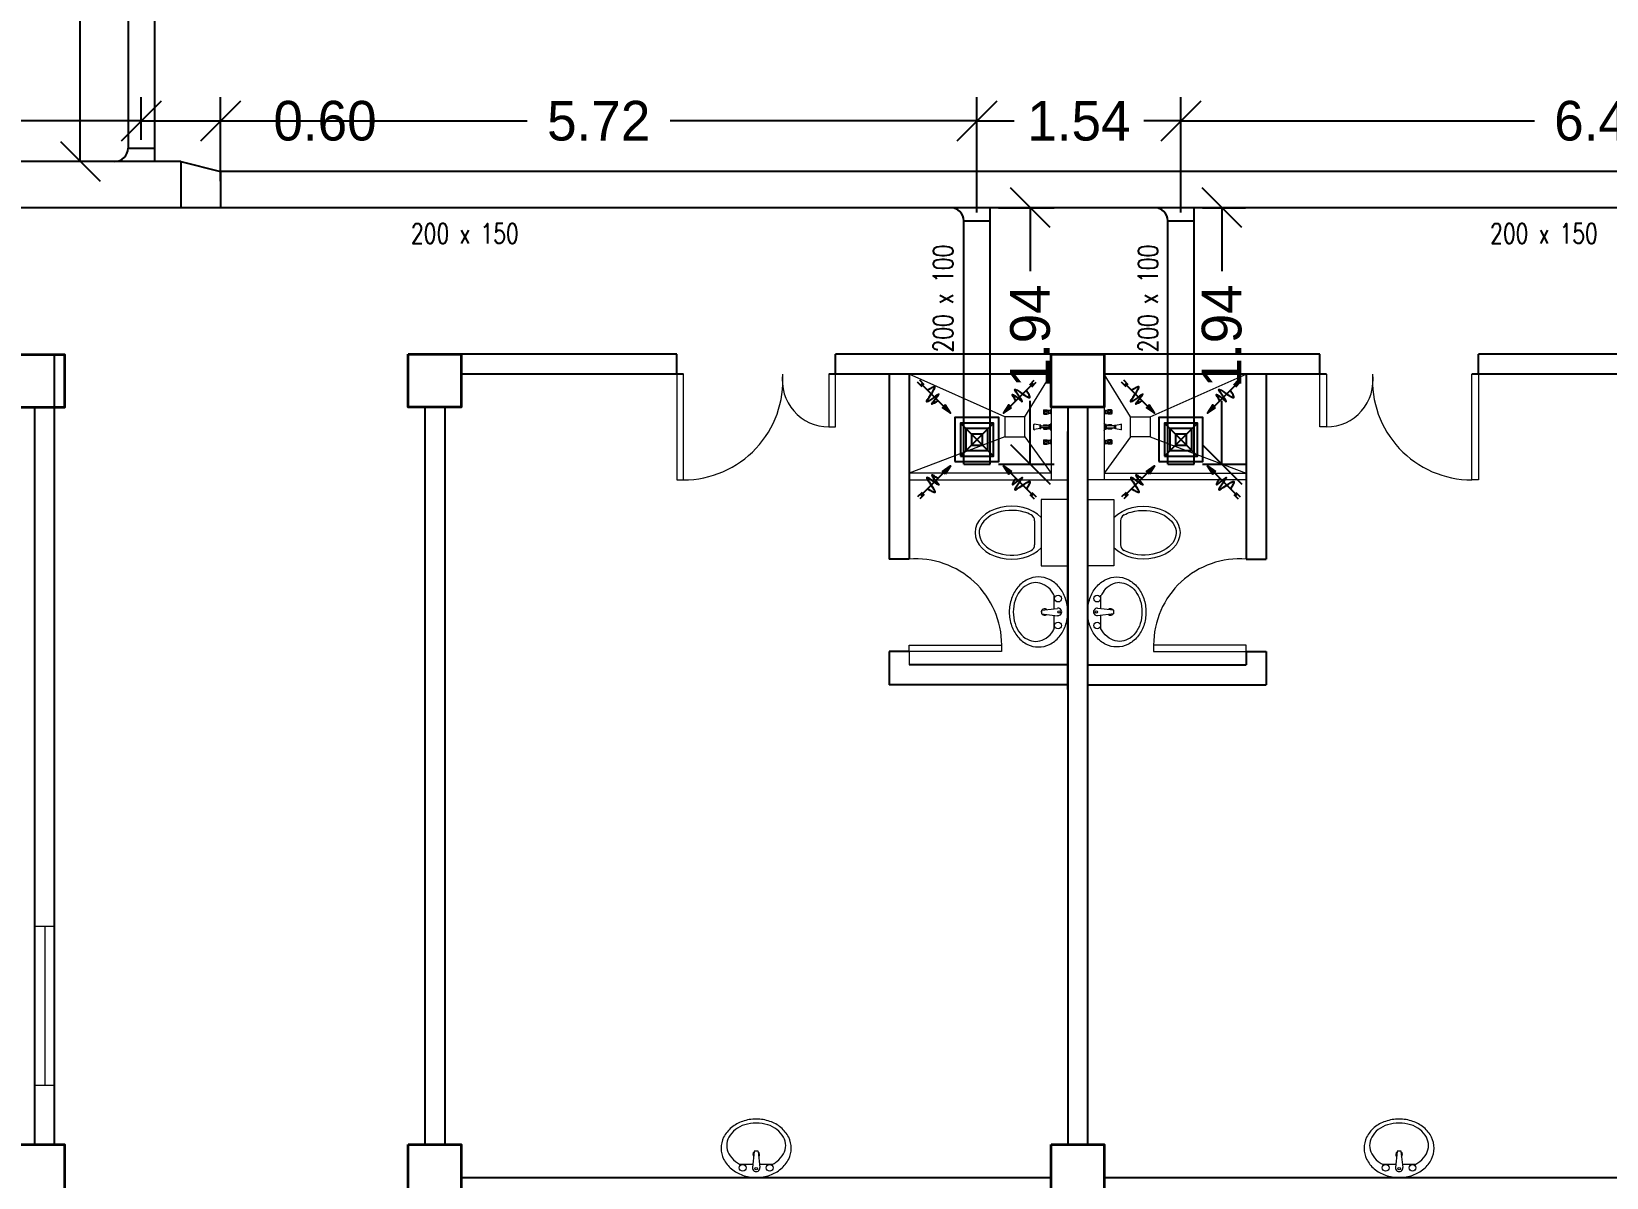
# Model space of a CAD drawing. Header units: inches. Extents: x 57 to 217, y -85 to 29.
# Drawn here: x 184.74 to 196.66, y 3.78 to 12.45 of the extents above; entities that cross this region are included whole.
import ezdxf

# ---------------------------------------------------------------- set-up
doc = ezdxf.new("R2010")
doc.units = ezdxf.units.IN
doc.header["$MEASUREMENT"] = 0
for name, color, linetype in [('AIR', 7, 'Continuous'), ('AIR-00', 8, 'Continuous'), ('AIR-03', 30, 'Continuous'), ('dimen', 7, 'Continuous'), ('ducting label', 7, 'Continuous'), ('exhaust', 7, 'Continuous')]:
    doc.layers.add(name, color=color, linetype=linetype)
doc.styles.add('Arch-Dim', font='simplex.shx', dxfattribs={"width": 0.75})
doc.dimstyles.new('Copy of dimension', dxfattribs={"dimtxt": 0.3, "dimasz": 0.3, "dimexe": 0.18, "dimexo": 0.0625, "dimgap": 0.09, "dimtad": 0, "dimzin": 0, "dimdsep": 46, "dimtxsty": 'Standard', "dimblk": 'OBLIQUE', "dimcen": 0.09, "dimclrd": 256, "dimclre": 256, "dimclrt": 256, "dimadec": 0, "dimazin": 0, "dimtfac": 1, "dimtofl": 0, "dimtmove": 0, "dimatfit": 3, "dimldrblk": 'OBLIQUE', "dimfxl": 1, "dimtolj": 1, "dimtzin": 0, "dimarcsym": 0})

# ---------------------------------------------------------------- blocks, each defined once
blk = doc.blocks.new('GRILL-C-IN')
at = {"layer": 'AIR-00', "ltscale": 3}
for p, q in [((-0.623, 0.601), (-0.674, 0.651)), ((-0.601, 0.623), (-0.651, 0.674)), ((-0.637, 0.637), (-0.3, 0.3)), ((0.637, 0.637), (0.3, 0.3)), ((0.601, 0.623), (0.651, 0.674)), ((0.623, 0.601), (0.674, 0.651)), ((-0.637, -0.637), (-0.3, -0.3)), ((0.637, -0.637), (0.3, -0.3)), ((-0.623, -0.601), (-0.674, -0.651)), ((-0.601, -0.623), (-0.651, -0.674)), ((0.601, -0.623), (0.651, -0.674)), ((0.623, -0.601), (0.674, -0.651))]:
    blk.add_line(p, q, dxfattribs=at)
at = {"layer": 'AIR-00', "color": 50}
for p, q in [((-0.188, 0.187), (0.187, -0.188)), ((0.187, 0.187), (-0.188, -0.188))]:
    blk.add_line(p, q, dxfattribs=at)
at = {"layer": 'AIR-00', "ltscale": 3}
for points in [[(-0.362, 0.393), (-0.393, 0.362), (-0.3, 0.3)], [(0.393, 0.362), (0.362, 0.393), (0.3, 0.3)], [(-0.362, -0.393), (-0.393, -0.362), (-0.3, -0.3)], [(0.393, -0.362), (0.362, -0.393), (0.3, -0.3)]]:
    blk.add_lwpolyline(points, close=True, dxfattribs=at)
at = {"layer": 'AIR-00', "color": 50}
for points in [[(-0.188, -0.188), (0.187, -0.188), (0.187, 0.187), (-0.188, 0.187)], [(-0.125, -0.125), (0.125, -0.125), (0.125, 0.125), (-0.125, 0.125)], [(-0.062, -0.062), (0.062, -0.062), (0.062, 0.062), (-0.062, 0.062)]]:
    blk.add_lwpolyline(points, close=True, dxfattribs=at)
at = {"layer": 'AIR-00', "ltscale": 3}
for points in [[(-0.441, 0.441), (-0.512, 0.404), (-0.432, 0.514), (-0.568, 0.43), (-0.477, 0.6), (-0.561, 0.561)], [(0.441, 0.441), (0.404, 0.512), (0.514, 0.432), (0.43, 0.568), (0.6, 0.477), (0.561, 0.561)], [(-0.441, -0.441), (-0.512, -0.404), (-0.432, -0.514), (-0.568, -0.43), (-0.477, -0.6), (-0.561, -0.561)], [(0.441, -0.441), (0.404, -0.512), (0.514, -0.432), (0.43, -0.568), (0.6, -0.477), (0.561, -0.561)]]:
    blk.add_spline(points, degree=3, dxfattribs=at)
for points in [[(-0.3, 0.3), (-0.362, 0.393), (-0.393, 0.362)], [(0.3, 0.3), (0.393, 0.362), (0.362, 0.393)], [(-0.3, -0.3), (-0.362, -0.393), (-0.393, -0.362)], [(0.3, -0.3), (0.393, -0.362), (0.362, -0.393)]]:
    blk.add_solid(points, dxfattribs=at)
at = {"layer": 'AIR-03', "color": 6}
blk.add_lwpolyline([(-0.25, -0.25), (0.25, -0.25), (0.25, 0.25), (-0.25, 0.25)], close=True, dxfattribs=at)
blk = doc.blocks.new('_Oblique')
at = {"color": 0, "linetype": 'ByBlock', "lineweight": -2}
blk.add_line((-0.5, -0.5), (0.5, 0.5), dxfattribs=at)
blk = doc.blocks.new('*D53')
at = {"layer": 'Defpoints', "color": 0, "transparency": 16777216}
for p in [(185.575, 11.772), (185.575, 11.566), (176.499, 10.916)]:
    blk.add_point(p, dxfattribs=at)
at = {"layer": 'dimen', "lineweight": -2, "transparency": 16777216}
for p, q in [((176.499, 10.979), (176.499, 11.952)), ((185.575, 11.629), (185.575, 11.952)), ((176.499, 11.772), (180.522, 11.772)), ((185.575, 11.772), (181.552, 11.772))]:
    blk.add_line(p, q, dxfattribs=at)
at = {"layer": 'dimen', "lineweight": -2, "transparency": 16777216, "xscale": 0.3, "yscale": 0.3, "zscale": 0.3, "rotation": 180}
blk.add_blockref('_Oblique', (176.499, 11.772), dxfattribs=at)
at = {"layer": 'dimen', "lineweight": -2, "transparency": 16777216, "xscale": 0.3, "yscale": 0.3, "zscale": 0.3}
blk.add_blockref('_Oblique', (185.575, 11.772), dxfattribs=at)
at = {"layer": 'dimen', "transparency": 16777216, "insert": (181.037, 11.772), "char_height": 0.3, "attachment_point": 5}
blk.add_mtext('\\A1;9.08', dxfattribs=at)
blk = doc.blocks.new('*D54')
at = {"layer": 'Defpoints', "color": 0, "transparency": 16777216}
for p in [(186.175, 11.772), (185.575, 11.566), (186.175, 11.254)]:
    blk.add_point(p, dxfattribs=at)
at = {"layer": 'dimen', "lineweight": -2, "transparency": 16777216}
for p, q in [((185.575, 11.629), (185.575, 11.952)), ((186.175, 11.316), (186.175, 11.952)), ((185.575, 11.772), (186.175, 11.772)), ((186.175, 11.772), (186.475, 11.772))]:
    blk.add_line(p, q, dxfattribs=at)
at = {"layer": 'dimen', "lineweight": -2, "transparency": 16777216, "xscale": 0.3, "yscale": 0.3, "zscale": 0.3, "rotation": 180}
blk.add_blockref('_Oblique', (185.575, 11.772), dxfattribs=at)
at = {"layer": 'dimen', "lineweight": -2, "transparency": 16777216, "xscale": 0.3, "yscale": 0.3, "zscale": 0.3}
blk.add_blockref('_Oblique', (186.175, 11.772), dxfattribs=at)
at = {"layer": 'dimen', "transparency": 16777216, "insert": (186.965, 11.772), "char_height": 0.3, "attachment_point": 5}
blk.add_mtext('\\A1;0.60', dxfattribs=at)
blk = doc.blocks.new('*D55')
at = {"layer": 'Defpoints', "color": 0, "transparency": 16777216}
for p in [(191.896, 11.772), (186.175, 11.254), (191.896, 11.016)]:
    blk.add_point(p, dxfattribs=at)
at = {"layer": 'dimen', "lineweight": -2, "transparency": 16777216}
for p, q in [((186.175, 11.316), (186.175, 11.952)), ((191.896, 11.079), (191.896, 11.952)), ((186.175, 11.772), (188.495, 11.772)), ((191.896, 11.772), (189.575, 11.772))]:
    blk.add_line(p, q, dxfattribs=at)
at = {"layer": 'dimen', "lineweight": -2, "transparency": 16777216, "xscale": 0.3, "yscale": 0.3, "zscale": 0.3, "rotation": 180}
blk.add_blockref('_Oblique', (186.175, 11.772), dxfattribs=at)
at = {"layer": 'dimen', "lineweight": -2, "transparency": 16777216, "xscale": 0.3, "yscale": 0.3, "zscale": 0.3}
blk.add_blockref('_Oblique', (191.896, 11.772), dxfattribs=at)
at = {"layer": 'dimen', "transparency": 16777216, "insert": (189.035, 11.772), "char_height": 0.3, "attachment_point": 5}
blk.add_mtext('\\A1;5.72', dxfattribs=at)
blk = doc.blocks.new('*D56')
at = {"layer": 'Defpoints', "color": 0, "transparency": 16777216}
for p in [(193.439, 11.772), (191.896, 11.016), (193.439, 11.016)]:
    blk.add_point(p, dxfattribs=at)
at = {"layer": 'dimen', "lineweight": -2, "transparency": 16777216}
for p, q in [((191.896, 11.079), (191.896, 11.952)), ((193.439, 11.079), (193.439, 11.952)), ((191.896, 11.772), (192.177, 11.772)), ((193.439, 11.772), (193.157, 11.772))]:
    blk.add_line(p, q, dxfattribs=at)
at = {"layer": 'dimen', "lineweight": -2, "transparency": 16777216, "xscale": 0.3, "yscale": 0.3, "zscale": 0.3, "rotation": 180}
blk.add_blockref('_Oblique', (191.896, 11.772), dxfattribs=at)
at = {"layer": 'dimen', "lineweight": -2, "transparency": 16777216, "xscale": 0.3, "yscale": 0.3, "zscale": 0.3}
blk.add_blockref('_Oblique', (193.439, 11.772), dxfattribs=at)
at = {"layer": 'dimen', "transparency": 16777216, "insert": (192.667, 11.772), "char_height": 0.3, "attachment_point": 5}
blk.add_mtext('\\A1;1.54', dxfattribs=at)
blk = doc.blocks.new('*D57')
at = {"layer": 'Defpoints', "color": 0, "transparency": 16777216}
for p in [(199.865, 11.772), (199.865, 11.116), (193.439, 11.016)]:
    blk.add_point(p, dxfattribs=at)
at = {"layer": 'dimen', "lineweight": -2, "transparency": 16777216}
for p, q in [((193.439, 11.079), (193.439, 11.952)), ((199.865, 11.179), (199.865, 11.952)), ((193.439, 11.772), (196.112, 11.772)), ((199.865, 11.772), (197.192, 11.772))]:
    blk.add_line(p, q, dxfattribs=at)
at = {"layer": 'dimen', "lineweight": -2, "transparency": 16777216, "xscale": 0.3, "yscale": 0.3, "zscale": 0.3, "rotation": 180}
blk.add_blockref('_Oblique', (193.439, 11.772), dxfattribs=at)
at = {"layer": 'dimen', "lineweight": -2, "transparency": 16777216, "xscale": 0.3, "yscale": 0.3, "zscale": 0.3}
blk.add_blockref('_Oblique', (199.865, 11.772), dxfattribs=at)
at = {"layer": 'dimen', "transparency": 16777216, "insert": (196.652, 11.772), "char_height": 0.3, "attachment_point": 5}
blk.add_mtext('\\A1;6.43', dxfattribs=at)
blk = doc.blocks.new('*D61')
at = {"layer": 'Defpoints', "color": 0, "transparency": 16777216}
for p in [(193.539, 11.116), (193.539, 9.175), (193.748, 9.175)]:
    blk.add_point(p, dxfattribs=at)
at = {"layer": 'dimen', "lineweight": -2, "transparency": 16777216}
for p, q in [((193.601, 11.116), (193.928, 11.116)), ((193.748, 11.116), (193.748, 10.636)), ((193.748, 9.175), (193.748, 9.656)), ((193.601, 9.175), (193.928, 9.175))]:
    blk.add_line(p, q, dxfattribs=at)
at = {"layer": 'dimen', "lineweight": -2, "transparency": 16777216, "xscale": 0.3, "yscale": 0.3, "zscale": 0.3}
for p, rotation in [((193.748, 11.116), 90), ((193.748, 9.175), 270)]:
    blk.add_blockref('_Oblique', p, dxfattribs=dict(at, rotation=rotation))
at = {"layer": 'dimen', "transparency": 16777216, "insert": (193.748, 10.146), "char_height": 0.3, "attachment_point": 5, "rotation": 90}
blk.add_mtext('\\A1;1.94', dxfattribs=at)
blk = doc.blocks.new('*D62')
at = {"layer": 'Defpoints', "color": 0, "transparency": 16777216}
for p in [(191.996, 11.116), (191.996, 9.175), (192.299, 9.175)]:
    blk.add_point(p, dxfattribs=at)
at = {"layer": 'dimen', "lineweight": -2, "transparency": 16777216}
for p, q in [((192.058, 11.116), (192.479, 11.116)), ((192.299, 11.116), (192.299, 10.636)), ((192.299, 9.175), (192.299, 9.656)), ((192.058, 9.175), (192.479, 9.175))]:
    blk.add_line(p, q, dxfattribs=at)
at = {"layer": 'dimen', "lineweight": -2, "transparency": 16777216, "xscale": 0.3, "yscale": 0.3, "zscale": 0.3}
for p, rotation in [((192.299, 11.116), 90), ((192.299, 9.175), 270)]:
    blk.add_blockref('_Oblique', p, dxfattribs=dict(at, rotation=rotation))
at = {"layer": 'dimen', "transparency": 16777216, "insert": (192.299, 10.146), "char_height": 0.3, "attachment_point": 5, "rotation": 90}
blk.add_mtext('\\A1;1.94', dxfattribs=at)
blk = doc.blocks.new('*D63')
at = {"layer": 'Defpoints', "color": 0, "transparency": 16777216}
for p in [(185.114, 19.188), (185.675, 19.188), (185.675, 11.466)]:
    blk.add_point(p, dxfattribs=at)
at = {"layer": 'dimen', "lineweight": -2, "transparency": 16777216}
for p, q in [((185.612, 19.188), (184.934, 19.188)), ((185.114, 19.188), (185.114, 15.867)), ((185.114, 11.466), (185.114, 14.787)), ((185.612, 11.466), (184.934, 11.466))]:
    blk.add_line(p, q, dxfattribs=at)
at = {"layer": 'dimen', "lineweight": -2, "transparency": 16777216, "xscale": 0.3, "yscale": 0.3, "zscale": 0.3}
for p, rotation in [((185.114, 19.188), 90), ((185.114, 11.466), 270)]:
    blk.add_blockref('_Oblique', p, dxfattribs=dict(at, rotation=rotation))
at = {"layer": 'dimen', "transparency": 16777216, "insert": (185.114, 15.327), "char_height": 0.3, "attachment_point": 5, "rotation": 90}
blk.add_mtext('\\A1;7.72', dxfattribs=at)

msp = doc.modelspace()

# ---------------------------------------------------------------- linework, layer by layer
at = {"color": 8, "lineweight": 25}
for p, q in [((189.626, 10.008), (187.995, 10.008)), ((189.626, 9.858), (189.626, 10.008)), ((194.489, 10.008), (190.826, 10.008)), ((190.826, 9.858), (190.826, 10.008)), ((194.489, 9.858), (194.489, 10.008)), ((197.32, 10.008), (195.689, 10.008)), ((195.689, 9.858), (195.689, 10.008)), ((189.676, 9.858), (187.995, 9.858)), ((192.457, 9.858), (190.776, 9.858)), ((194.539, 9.858), (192.857, 9.858)), ((197.32, 9.858), (195.639, 9.858)), ((187.72, 9.608), (187.72, 4.03)), ((187.87, 9.608), (187.87, 4.03)), ((192.582, 9.608), (192.582, 4.03)), ((192.732, 9.608), (192.732, 4.03)), ((192.582, 7.472), (192.582, 9.422)), ((187.995, 3.78), (192.457, 3.78)), ((192.857, 3.78), (197.32, 3.78))]:
    msp.add_line(p, q, dxfattribs=at)
at = {"color": 8, "linetype": 'ByBlock', "lineweight": 25}
for p, q in [((184.92, 4.03), (184.92, 10.005)), ((184.77, 4.028), (184.77, 9.605))]:
    msp.add_line(p, q, dxfattribs=at)
at = {"color": 8, "lineweight": 25, "ltscale": 0.3}
for p, q in [((191.232, 9.858), (191.232, 8.458)), ((191.382, 9.858), (191.382, 8.458)), ((193.932, 9.858), (193.932, 8.458)), ((194.082, 9.858), (194.082, 8.458)), ((191.382, 8.458), (191.232, 8.458)), ((193.932, 8.458), (194.082, 8.458)), ((191.232, 7.758), (191.232, 7.508)), ((191.382, 7.758), (191.232, 7.758)), ((193.932, 7.758), (193.932, 7.658)), ((193.932, 7.758), (194.082, 7.758)), ((194.082, 7.758), (194.082, 7.508)), ((192.582, 7.658), (191.382, 7.658)), ((192.732, 7.658), (193.932, 7.658)), ((192.582, 7.508), (191.232, 7.508)), ((192.732, 7.508), (194.082, 7.508))]:
    msp.add_line(p, q, dxfattribs=at)
at = {"color": 8, "lineweight": 9}
for p, q in [((192.457, 9.858), (191.382, 9.858)), ((192.457, 9.858), (192.457, 9.058)), ((192.857, 9.858), (192.857, 9.058)), ((192.399, 9.584), (192.399, 9.558)), ((192.399, 9.584), (192.4, 9.584)), ((192.399, 9.558), (192.4, 9.558)), ((192.4, 9.584), (192.402, 9.588)), ((192.4, 9.584), (192.4, 9.558)), ((192.4, 9.558), (192.402, 9.554)), ((192.402, 9.588), (192.402, 9.554)), ((192.402, 9.588), (192.424, 9.588)), ((192.402, 9.554), (192.424, 9.554)), ((192.411, 9.584), (192.423, 9.584)), ((192.411, 9.577), (192.423, 9.577)), ((192.411, 9.565), (192.423, 9.565)), ((192.411, 9.558), (192.423, 9.558)), ((192.424, 9.588), (192.428, 9.586)), ((192.424, 9.584), (192.424, 9.577)), ((192.424, 9.558), (192.424, 9.565)), ((192.424, 9.554), (192.428, 9.557)), ((192.43, 9.585), (192.436, 9.585)), ((192.43, 9.557), (192.436, 9.557)), ((192.436, 9.585), (192.438, 9.584)), ((192.436, 9.585), (192.436, 9.557)), ((192.436, 9.557), (192.438, 9.558)), ((192.438, 9.584), (192.438, 9.558)), ((192.45, 9.583), (192.438, 9.583)), ((192.45, 9.56), (192.438, 9.56)), ((192.457, 9.588), (192.45, 9.585)), ((192.45, 9.585), (192.45, 9.558)), ((192.457, 9.554), (192.45, 9.558)), ((192.457, 9.588), (192.457, 9.554)), ((192.457, 9.588), (192.457, 9.554)), ((192.457, 9.588), (192.457, 9.588)), ((192.457, 9.554), (192.457, 9.554)), ((192.857, 9.588), (192.857, 9.554)), ((192.858, 9.588), (192.857, 9.588)), ((192.858, 9.554), (192.857, 9.554)), ((192.858, 9.588), (192.858, 9.554)), ((192.858, 9.588), (192.865, 9.585)), ((192.858, 9.554), (192.865, 9.558)), ((192.865, 9.585), (192.865, 9.558)), ((192.865, 9.583), (192.877, 9.583)), ((192.865, 9.56), (192.877, 9.56)), ((192.879, 9.585), (192.877, 9.584)), ((192.877, 9.584), (192.877, 9.558)), ((192.879, 9.557), (192.877, 9.558)), ((192.879, 9.585), (192.879, 9.557)), ((192.885, 9.585), (192.879, 9.585)), ((192.885, 9.557), (192.879, 9.557)), ((192.891, 9.588), (192.887, 9.586)), ((192.891, 9.554), (192.887, 9.557)), ((192.913, 9.588), (192.891, 9.588)), ((192.891, 9.584), (192.891, 9.577)), ((192.891, 9.558), (192.891, 9.565)), ((192.913, 9.554), (192.891, 9.554)), ((192.904, 9.584), (192.892, 9.584)), ((192.904, 9.577), (192.892, 9.577)), ((192.904, 9.565), (192.892, 9.565)), ((192.904, 9.558), (192.892, 9.558)), ((192.913, 9.588), (192.913, 9.554)), ((192.915, 9.584), (192.913, 9.588)), ((192.915, 9.558), (192.913, 9.554)), ((192.915, 9.584), (192.915, 9.558)), ((192.916, 9.584), (192.915, 9.584)), ((192.916, 9.558), (192.915, 9.558)), ((192.916, 9.584), (192.916, 9.558)), ((192.325, 9.438), (192.325, 9.477)), ((192.372, 9.47), (192.33, 9.478)), ((192.372, 9.445), (192.33, 9.437)), ((192.38, 9.47), (192.372, 9.47)), ((192.372, 9.47), (192.372, 9.445)), ((192.372, 9.47), (192.372, 9.445)), ((192.372, 9.445), (192.38, 9.445)), ((192.38, 9.445), (192.38, 9.47)), ((192.38, 9.465), (192.442, 9.465)), ((192.442, 9.45), (192.38, 9.45)), ((192.399, 9.471), (192.399, 9.465)), ((192.399, 9.471), (192.4, 9.471)), ((192.399, 9.45), (192.399, 9.444)), ((192.399, 9.444), (192.4, 9.444)), ((192.4, 9.471), (192.402, 9.474)), ((192.4, 9.471), (192.4, 9.465)), ((192.4, 9.45), (192.4, 9.444)), ((192.4, 9.444), (192.402, 9.441)), ((192.402, 9.474), (192.402, 9.465)), ((192.402, 9.474), (192.424, 9.474)), ((192.402, 9.45), (192.402, 9.441)), ((192.402, 9.441), (192.424, 9.441)), ((192.411, 9.471), (192.423, 9.471)), ((192.411, 9.444), (192.423, 9.444)), ((192.424, 9.474), (192.428, 9.472)), ((192.424, 9.471), (192.424, 9.465)), ((192.424, 9.444), (192.424, 9.45)), ((192.424, 9.441), (192.428, 9.443)), ((192.43, 9.472), (192.436, 9.472)), ((192.43, 9.443), (192.436, 9.443)), ((192.436, 9.472), (192.436, 9.465)), ((192.436, 9.472), (192.438, 9.471)), ((192.436, 9.45), (192.436, 9.443)), ((192.436, 9.443), (192.438, 9.444)), ((192.438, 9.471), (192.438, 9.465)), ((192.442, 9.469), (192.438, 9.469)), ((192.438, 9.45), (192.438, 9.444)), ((192.442, 9.446), (192.438, 9.446)), ((192.442, 9.44), (192.442, 9.475)), ((192.442, 9.475), (192.452, 9.475)), ((192.442, 9.465), (192.442, 9.45)), ((192.452, 9.44), (192.442, 9.44)), ((192.452, 9.475), (192.457, 9.486)), ((192.452, 9.44), (192.452, 9.475)), ((192.452, 9.475), (192.452, 9.44)), ((192.457, 9.429), (192.452, 9.44)), ((192.457, 9.486), (192.457, 9.429)), ((192.863, 9.475), (192.857, 9.486)), ((192.857, 9.486), (192.857, 9.429)), ((192.857, 9.429), (192.863, 9.44)), ((192.863, 9.44), (192.863, 9.475)), ((192.873, 9.475), (192.863, 9.475)), ((192.863, 9.475), (192.863, 9.44)), ((192.863, 9.44), (192.873, 9.44)), ((192.873, 9.44), (192.873, 9.475)), ((192.873, 9.469), (192.877, 9.469)), ((192.935, 9.465), (192.873, 9.465)), ((192.873, 9.465), (192.873, 9.45)), ((192.873, 9.45), (192.935, 9.45)), ((192.873, 9.446), (192.877, 9.446)), ((192.879, 9.472), (192.877, 9.471)), ((192.877, 9.471), (192.877, 9.465)), ((192.877, 9.45), (192.877, 9.444)), ((192.879, 9.443), (192.877, 9.444)), ((192.879, 9.472), (192.879, 9.465)), ((192.885, 9.472), (192.879, 9.472)), ((192.879, 9.45), (192.879, 9.443)), ((192.885, 9.443), (192.879, 9.443)), ((192.891, 9.474), (192.887, 9.472)), ((192.891, 9.441), (192.887, 9.443)), ((192.913, 9.474), (192.891, 9.474)), ((192.891, 9.471), (192.891, 9.465)), ((192.891, 9.444), (192.891, 9.45)), ((192.913, 9.441), (192.891, 9.441)), ((192.904, 9.471), (192.892, 9.471)), ((192.904, 9.444), (192.892, 9.444)), ((192.913, 9.474), (192.913, 9.465)), ((192.915, 9.471), (192.913, 9.474)), ((192.913, 9.45), (192.913, 9.441)), ((192.915, 9.444), (192.913, 9.441)), ((192.915, 9.471), (192.915, 9.465)), ((192.916, 9.471), (192.915, 9.471)), ((192.915, 9.45), (192.915, 9.444)), ((192.916, 9.444), (192.915, 9.444)), ((192.916, 9.471), (192.916, 9.465)), ((192.916, 9.45), (192.916, 9.444)), ((192.935, 9.47), (192.943, 9.47)), ((192.935, 9.445), (192.935, 9.47)), ((192.943, 9.445), (192.935, 9.445)), ((192.943, 9.47), (192.985, 9.478)), ((192.943, 9.47), (192.943, 9.445)), ((192.943, 9.47), (192.943, 9.445)), ((192.943, 9.445), (192.985, 9.437)), ((192.989, 9.438), (192.989, 9.477)), ((192.399, 9.357), (192.4, 9.357)), ((192.399, 9.357), (192.399, 9.331)), ((192.399, 9.331), (192.4, 9.331)), ((192.4, 9.357), (192.402, 9.361)), ((192.4, 9.357), (192.4, 9.331)), ((192.4, 9.331), (192.402, 9.327)), ((192.402, 9.361), (192.424, 9.361)), ((192.402, 9.361), (192.402, 9.327)), ((192.402, 9.327), (192.424, 9.327)), ((192.411, 9.357), (192.423, 9.357)), ((192.411, 9.35), (192.423, 9.35)), ((192.411, 9.338), (192.423, 9.338)), ((192.411, 9.331), (192.423, 9.331)), ((192.424, 9.361), (192.428, 9.358)), ((192.424, 9.357), (192.424, 9.35)), ((192.424, 9.331), (192.424, 9.338)), ((192.424, 9.327), (192.428, 9.329)), ((192.43, 9.358), (192.436, 9.358)), ((192.43, 9.33), (192.436, 9.33)), ((192.436, 9.358), (192.436, 9.33)), ((192.436, 9.358), (192.438, 9.357)), ((192.436, 9.33), (192.438, 9.331)), ((192.438, 9.357), (192.438, 9.331)), ((192.45, 9.355), (192.438, 9.355)), ((192.45, 9.333), (192.438, 9.333)), ((192.457, 9.361), (192.45, 9.358)), ((192.45, 9.358), (192.45, 9.33)), ((192.457, 9.327), (192.45, 9.33)), ((192.457, 9.361), (192.457, 9.361)), ((192.457, 9.361), (192.457, 9.327)), ((192.457, 9.361), (192.457, 9.327)), ((192.457, 9.327), (192.457, 9.327)), ((192.858, 9.361), (192.857, 9.361)), ((192.857, 9.361), (192.857, 9.327)), ((192.858, 9.327), (192.857, 9.327)), ((192.858, 9.361), (192.865, 9.358)), ((192.858, 9.361), (192.858, 9.327)), ((192.858, 9.327), (192.865, 9.33)), ((192.865, 9.358), (192.865, 9.33)), ((192.865, 9.355), (192.877, 9.355)), ((192.865, 9.333), (192.877, 9.333)), ((192.879, 9.358), (192.877, 9.357)), ((192.877, 9.357), (192.877, 9.331)), ((192.879, 9.33), (192.877, 9.331)), ((192.885, 9.358), (192.879, 9.358)), ((192.879, 9.358), (192.879, 9.33)), ((192.885, 9.33), (192.879, 9.33)), ((192.891, 9.361), (192.887, 9.358)), ((192.891, 9.327), (192.887, 9.329)), ((192.913, 9.361), (192.891, 9.361)), ((192.891, 9.357), (192.891, 9.35)), ((192.891, 9.331), (192.891, 9.338)), ((192.913, 9.327), (192.891, 9.327)), ((192.904, 9.357), (192.892, 9.357)), ((192.904, 9.35), (192.892, 9.35)), ((192.904, 9.338), (192.892, 9.338)), ((192.904, 9.331), (192.892, 9.331)), ((192.915, 9.357), (192.913, 9.361)), ((192.913, 9.361), (192.913, 9.327)), ((192.915, 9.331), (192.913, 9.327)), ((192.916, 9.357), (192.915, 9.357)), ((192.915, 9.357), (192.915, 9.331)), ((192.916, 9.331), (192.915, 9.331)), ((192.916, 9.357), (192.916, 9.331)), ((192.582, 8.908), (192.382, 8.908)), ((192.382, 8.908), (192.382, 8.408)), ((192.582, 8.408), (192.582, 8.908)), ((192.732, 8.908), (192.932, 8.908)), ((192.732, 8.408), (192.732, 8.908)), ((192.932, 8.908), (192.932, 8.408)), ((192.332, 8.748), (192.332, 8.567)), ((192.982, 8.748), (192.982, 8.567)), ((192.382, 8.408), (192.582, 8.408)), ((192.932, 8.408), (192.732, 8.408)), ((192.48, 8.082), (192.48, 8.184)), ((192.834, 8.082), (192.834, 8.184)), ((192.384, 8.072), (192.506, 8.085)), ((192.384, 8.043), (192.506, 8.03)), ((192.93, 8.072), (192.808, 8.085)), ((192.93, 8.043), (192.808, 8.03)), ((190.212, 3.978), (190.198, 3.856)), ((190.241, 3.978), (190.254, 3.856)), ((195.074, 3.978), (195.061, 3.856)), ((195.103, 3.978), (195.116, 3.856))]:
    msp.add_line(p, q, dxfattribs=at)
at = {"color": 8, "lineweight": 9, "ltscale": 0.3}
for p, q in [((192.107, 9.533), (191.382, 9.858)), ((192.257, 9.533), (192.457, 9.858)), ((193.057, 9.533), (192.857, 9.858)), ((193.207, 9.533), (193.932, 9.858)), ((192.107, 9.383), (191.382, 9.108)), ((192.257, 9.383), (192.457, 9.108)), ((193.057, 9.383), (192.857, 9.108)), ((193.207, 9.383), (193.932, 9.108))]:
    msp.add_line(p, q, dxfattribs=at)
at = {"color": 8, "lineweight": 13, "ltscale": 0.3}
msp.add_line((191.382, 7.758), (191.382, 7.658), dxfattribs=at)
at = {"color": 8, "linetype": 'ByBlock', "lineweight": 9}
for p, q in [((184.92, 5.678), (184.77, 5.678)), ((184.845, 5.678), (184.845, 4.478)), ((184.92, 4.478), (184.92, 5.678)), ((184.77, 4.478), (184.92, 4.478))]:
    msp.add_line(p, q, dxfattribs=at)
at = {"color": 8, "lineweight": 35}
for points in [[(187.595, 10.008), (187.995, 10.008), (187.995, 9.608), (187.595, 9.608)], [(192.457, 10.008), (192.857, 10.008), (192.857, 9.608), (192.457, 9.608)], [(187.595, 4.03), (187.995, 4.03), (187.995, 3.63), (187.595, 3.63)], [(192.457, 4.03), (192.857, 4.03), (192.857, 3.63), (192.457, 3.63)]]:
    msp.add_lwpolyline(points, close=True, dxfattribs=at)
at = {"color": 8, "linetype": 'ByBlock', "lineweight": 35}
for points in [[(184.595, 10.005), (184.995, 10.005), (184.995, 9.605), (184.595, 9.605)], [(184.595, 4.03), (184.995, 4.03), (184.995, 3.63), (184.595, 3.63)]]:
    msp.add_lwpolyline(points, close=True, dxfattribs=at)
at = {"color": 8, "lineweight": 13, "ltscale": 0.03}
for points in [[(189.676, 9.858), (189.626, 9.858), (189.626, 9.058), (189.676, 9.058)], [(190.826, 9.858), (190.776, 9.858), (190.776, 9.458), (190.826, 9.458)], [(194.489, 9.858), (194.539, 9.858), (194.539, 9.458), (194.489, 9.458)], [(195.639, 9.858), (195.689, 9.858), (195.689, 9.058), (195.639, 9.058)], [(191.382, 7.758), (191.382, 7.808), (192.082, 7.808), (192.082, 7.758)], [(193.932, 7.758), (193.932, 7.808), (193.232, 7.808), (193.232, 7.758)]]:
    msp.add_lwpolyline(points, close=True, dxfattribs=at)
at = {"color": 8, "lineweight": 9, "ltscale": 0.03}
for points in [[(192.257, 9.383), (192.257, 9.533), (192.107, 9.533), (192.107, 9.383)], [(193.057, 9.383), (193.057, 9.533), (193.207, 9.533), (193.207, 9.383)]]:
    msp.add_lwpolyline(points, close=True, dxfattribs=at)
at = {"color": 8, "lineweight": 9, "ltscale": 0.3}
for points in [[(192.457, 9.108), (191.382, 9.108), (191.382, 9.058), (192.582, 9.058), (192.582, 9.058)], [(192.857, 9.108), (193.932, 9.108), (193.932, 9.058), (192.732, 9.058), (192.732, 9.058)]]:
    msp.add_lwpolyline(points, dxfattribs=at)
at = {"color": 8, "lineweight": 9}
for points in [[(192.361, 8.323, 0.11576), (192.279, 8.303, 0.104047), (192.205, 8.245, 0.090875), (192.158, 8.161, 0.083344), (192.14, 8.058, 0.083344), (192.158, 7.954, 0.090875), (192.205, 7.87, 0.104047), (192.279, 7.812, 0.11576), (192.361, 7.793, 0.11576), (192.444, 7.812, 0.104047), (192.518, 7.87, 0.090875), (192.565, 7.954, 0.083344), (192.582, 8.058, 0.083344), (192.565, 8.161, 0.090875), (192.518, 8.245, 0.104047), (192.444, 8.303, 0.11576)], [(192.953, 8.323, -0.11576), (193.036, 8.303, -0.104047), (193.11, 8.245, -0.090875), (193.157, 8.161, -0.083344), (193.174, 8.058, -0.083344), (193.157, 7.954, -0.090875), (193.11, 7.87, -0.104047), (193.036, 7.812, -0.11576), (192.953, 7.793, -0.11576), (192.871, 7.812, -0.104047), (192.797, 7.87, -0.090875), (192.75, 7.954, -0.083344), (192.732, 8.058, -0.083344), (192.75, 8.161, -0.090875), (192.797, 8.245, -0.104047), (192.871, 8.303, -0.11576)], [(190.491, 4.001, 0.11576), (190.472, 4.084, 0.104047), (190.413, 4.158, 0.090875), (190.33, 4.205, 0.083344), (190.226, 4.222, 0.083344), (190.123, 4.205, 0.090875), (190.039, 4.158, 0.104047), (189.98, 4.084, 0.11576), (189.961, 4.001, 0.11576), (189.98, 3.919, 0.104047), (190.039, 3.845, 0.090875), (190.123, 3.798, 0.083344), (190.226, 3.78, 0.083344), (190.33, 3.798, 0.090875), (190.413, 3.845, 0.104047), (190.472, 3.919, 0.11576)], [(195.354, 4.001, 0.11576), (195.334, 4.084, 0.104047), (195.276, 4.158, 0.090875), (195.192, 4.205, 0.083344), (195.089, 4.222, 0.083344), (194.985, 4.205, 0.090875), (194.901, 4.158, 0.104047), (194.843, 4.084, 0.11576), (194.824, 4.001, 0.11576), (194.843, 3.919, 0.104047), (194.901, 3.845, 0.090875), (194.985, 3.798, 0.083344), (195.089, 3.78, 0.083344), (195.192, 3.798, 0.090875), (195.276, 3.845, 0.104047), (195.334, 3.919, 0.11576)]]:
    msp.add_lwpolyline(points, format="xyb", close=True, dxfattribs=at)
for points in [[(192.34, 8.28, 0.124838), (192.278, 8.264, 0.105788), (192.22, 8.215, 0.086697), (192.184, 8.145, 0.076776), (192.17, 8.058, 0.076776), (192.184, 7.97, 0.086697), (192.22, 7.9, 0.105788), (192.278, 7.851, 0.124838), (192.34, 7.835, 0.124838), (192.403, 7.851, 0.105788), (192.461, 7.9, 0.040067), (192.48, 7.931), (192.48, 8.033, 0.040067)], [(192.974, 8.28, -0.124838), (193.037, 8.264, -0.105788), (193.095, 8.215, -0.086697), (193.131, 8.145, -0.076776), (193.144, 8.058, -0.076776), (193.131, 7.97, -0.086697), (193.095, 7.9, -0.105788), (193.037, 7.851, -0.124838), (192.974, 7.835, -0.124838), (192.912, 7.851, -0.105788), (192.854, 7.9, -0.040067), (192.834, 7.931), (192.834, 8.033, -0.040067)], [(190.449, 4.022, 0.124838), (190.433, 4.085, 0.105788), (190.383, 4.143, 0.086697), (190.314, 4.179, 0.076776), (190.226, 4.192, 0.076776), (190.139, 4.179, 0.086697), (190.069, 4.143, 0.105788), (190.019, 4.085, 0.124838), (190.004, 4.022, 0.124838), (190.019, 3.96, 0.105788), (190.069, 3.902, 0.040067), (190.099, 3.882), (190.202, 3.882, 0.040067)], [(195.311, 4.022, 0.124838), (195.295, 4.085, 0.105788), (195.246, 4.143, 0.086697), (195.176, 4.179, 0.076776), (195.089, 4.192, 0.076776), (195.001, 4.179, 0.086697), (194.931, 4.143, 0.105788), (194.882, 4.085, 0.124838), (194.866, 4.022, 0.124838), (194.882, 3.96, 0.105788), (194.931, 3.902, 0.040067), (194.962, 3.882), (195.064, 3.882, 0.040067)], [(190.25, 3.882), (190.353, 3.882, 0.040067), (190.383, 3.902, 0.105788), (190.433, 3.96, 0.124838), (190.449, 4.022, 0.124838)], [(195.113, 3.882), (195.215, 3.882, 0.040067), (195.246, 3.902, 0.105788), (195.295, 3.96, 0.124838), (195.311, 4.022, 0.124838)]]:
    msp.add_lwpolyline(points, format="xyb", dxfattribs=at)
for centre, radius in [((192.509, 8.159), 0.0255), ((192.805, 8.159), 0.0255), ((192.509, 7.956), 0.0255), ((192.516, 8.058), 0.0095), ((192.805, 7.956), 0.0255), ((192.799, 8.058), 0.0095), ((190.124, 3.853), 0.0255), ((190.226, 3.847), 0.0095), ((190.328, 3.853), 0.0255), ((194.987, 3.853), 0.0255), ((195.089, 3.847), 0.0095), ((195.19, 3.853), 0.0255)]:
    msp.add_circle(centre, radius, dxfattribs=at)
at = {"color": 8, "lineweight": 13, "ltscale": 0.03}
for centre, radius, start, end in [((189.676, 9.809), 0.752, 270, 3.6952), ((190.776, 9.811), 0.353, 172.3719, 270), ((194.539, 9.811), 0.353, 270, 7.6281), ((195.639, 9.809), 0.752, 176.3048, 270), ((191.431, 7.808), 0.652, 0, 94.2422), ((193.884, 7.808), 0.652, 85.7578, 180)]:
    msp.add_arc(centre, radius, start, end, dxfattribs=at)
at = {"color": 8, "lineweight": 9}
for centre, radius, start, end in [((192.282, 8.748), 0.05, 0, 61.8499), ((193.032, 8.748), 0.05, 118.1501, 180), ((192.282, 8.567), 0.05, 298.0084, 360), ((193.032, 8.567), 0.05, 180, 241.9916), ((192.34, 8.149), 0.131, 61.5364, 90), ((192.317, 8.105), 0.181, 37.3815, 61.5364), ((192.998, 8.105), 0.181, 118.4636, 142.6185), ((192.974, 8.149), 0.131, 90, 118.4636), ((192.279, 8.076), 0.228, 28.2037, 37.3815), ((193.036, 8.076), 0.228, 142.6185, 151.7963), ((192.407, 8.058), 0.025, 161.3793, 198.6207), ((192.478, 8.058), 0.0948, 171.2026, 188.7974), ((192.407, 8.058), 0.025, 48.7978, 143.6932), ((192.407, 8.058), 0.025, 216.3068, 311.2022), ((192.509, 8.058), 0.028, 263.7545, 96.2455), ((192.805, 8.058), 0.028, 83.7545, 276.2455), ((192.907, 8.058), 0.025, 36.3068, 131.2022), ((192.907, 8.058), 0.025, 228.7978, 323.6932), ((192.837, 8.058), 0.0948, 351.2026, 8.7974), ((192.907, 8.058), 0.025, 341.3793, 18.6207), ((190.226, 3.955), 0.025, 126.3068, 221.2022), ((190.226, 3.885), 0.0948, 81.2026, 98.7974), ((190.226, 3.955), 0.025, 71.3793, 108.6207), ((190.226, 3.955), 0.025, 318.7978, 53.6932), ((195.089, 3.955), 0.025, 126.3068, 221.2022), ((195.089, 3.885), 0.0948, 81.2026, 98.7974), ((195.089, 3.955), 0.025, 71.3793, 108.6207), ((195.089, 3.955), 0.025, 318.7978, 53.6932), ((190.226, 3.853), 0.028, 173.7545, 6.2455), ((195.089, 3.853), 0.028, 173.7545, 6.2455)]:
    msp.add_arc(centre, radius, start, end, dxfattribs=at)
for centre, major_axis, ratio, start_param, end_param in [((192.407, 9.571), (0.00268, 0.00268), 1, 1.643677, 3.068487), ((192.412, 9.597), (0.00896, 0.00896), 1, 3.15309, 3.864175), ((192.412, 9.545), (-0.00896, 0.00896), 1, -0.722807, -0.011722), ((192.412, 9.567), (0.00738, 0.00738), 1, 0.858879, 1.643677), ((192.412, 9.575), (-0.00738, 0.00738), 1, 1.497691, 2.282489), ((192.423, 9.588), (-0.00268, 0.00268), 1, 2.356082, 2.983721), ((192.423, 9.573), (0.00268, 0.00268), 1, 0.157647, 0.785286), ((192.423, 9.569), (0.00268, 0.00268), 1, 3.926878, 4.554518), ((192.423, 9.554), (-0.00268, 0.00268), 1, -1.41315, -0.785511), ((192.417, 9.599), (-0.0118, 0.0118), 1, 2.876824, 3.009049), ((192.418, 9.566), (-0.00887, 0.00887), 1, 4.509022, 4.870036), ((192.418, 9.576), (-0.00887, 0.00887), 1, 2.983721, 3.344735), ((192.417, 9.543), (0.0118, 0.0118), 1, 0.132318, 0.264544), ((192.43, 9.589), (-0.00268, 0.00268), 1, 1.862141, 2.356082), ((192.425, 9.571), (0.00268, 0.00268), 1, 4.915531, 6.079819), ((192.43, 9.553), (-0.00268, 0.00268), 1, -0.785511, -0.291569), ((192.329, 9.44), (-0.00268, 0.00268), 1, 1.354119, 2.724181), ((192.412, 9.483), (0.00896, 0.00896), 1, 3.15309, 3.864175), ((192.412, 9.432), (0.00896, 0.00896), 1, 0.847989, 1.559075), ((192.423, 9.474), (0.00268, 0.00268), 1, 3.926878, 4.554518), ((192.423, 9.441), (0.00268, 0.00268), 1, 0.157647, 0.785286), ((192.417, 9.486), (-0.0118, 0.0118), 1, 2.876824, 3.009049), ((192.417, 9.429), (-0.0118, 0.0118), 1, -1.438478, -1.306252), ((192.43, 9.475), (0.00268, 0.00268), 1, 3.432937, 3.926878), ((192.43, 9.44), (0.00268, 0.00268), 1, 0.785286, 1.279227), ((192.986, 9.475), (-0.00268, -0.00268), 1, 2.92514, 4.295202), ((192.406, 9.344), (0.00268, 0.00268), 1, 1.643677, 3.068487), ((192.412, 9.37), (0.00896, 0.00896), 1, 3.15309, 3.864175), ((192.412, 9.318), (-0.00896, 0.00896), 1, -0.722807, -0.011722), ((192.412, 9.34), (0.00738, 0.00738), 1, 0.858879, 1.643677), ((192.412, 9.348), (-0.00738, 0.00738), 1, 1.497691, 2.282489), ((192.423, 9.361), (-0.00268, 0.00268), 1, 2.356082, 2.983721), ((192.423, 9.346), (0.00268, 0.00268), 1, 0.157647, 0.785286), ((192.423, 9.342), (0.00268, 0.00268), 1, 3.926878, 4.554518), ((192.423, 9.327), (-0.00268, 0.00268), 1, -1.41315, -0.785511), ((192.417, 9.372), (0.0118, 0.0118), 1, 4.44762, 4.579846), ((192.418, 9.339), (-0.00887, 0.00887), 1, 4.509022, 4.870036), ((192.418, 9.349), (-0.00887, 0.00887), 1, 2.983721, 3.344735), ((192.417, 9.316), (0.0118, 0.0118), 1, 0.132318, 0.264544), ((192.43, 9.362), (-0.00268, 0.00268), 1, 1.862141, 2.356082), ((192.425, 9.344), (0.00268, 0.00268), 1, 4.915531, 6.079819), ((192.43, 9.326), (-0.00268, 0.00268), 1, -0.785511, -0.291569), ((192.157, 8.658), (0.275, 0), 0.727273, 0.612555, 5.670631)]:
    msp.add_ellipse(centre, major_axis=major_axis, ratio=ratio, start_param=start_param, end_param=end_param, dxfattribs=at)
at = {"color": 8, "lineweight": 9, "extrusion": (2.88216e-41, -4.99074e-41, -1)}
for centre, major_axis, start_param, end_param in [((192.885, 9.589), (0.00268, -0.00268), 0.291344, 0.785286), ((192.885, 9.553), (0.00268, -0.00268), 3.926878, 4.42082), ((192.897, 9.566), (-0.00887, -0.00887), 1.36743, 1.728443), ((192.89, 9.571), (-0.00268, -0.00268), 0.203142, 1.36743), ((192.897, 9.576), (0.00887, -0.00887), 1.412925, 1.773938), ((192.898, 9.599), (-0.0118, -0.0118), -0.264769, -0.132543), ((192.898, 9.543), (-0.0118, -0.0118), 1.703115, 1.83534), ((192.892, 9.588), (-0.00268, -0.00268), -0.785511, -0.157871), ((192.892, 9.554), (0.00268, -0.00268), 3.299239, 3.926878), ((192.892, 9.573), (0.00268, -0.00268), 3.299239, 3.926878), ((192.892, 9.569), (0.00268, -0.00268), 0.785286, 1.412925), ((192.903, 9.597), (-0.00896, -0.00896), -1.559299, -0.848214), ((192.903, 9.567), (0.00738, -0.00738), 4.000472, 4.78527), ((192.903, 9.575), (-0.00738, -0.00738), 4.639283, 5.424081), ((192.903, 9.545), (0.00896, -0.00896), 3.989582, 4.700667), ((192.908, 9.571), (0.00268, -0.00268), 4.78527, 6.21008), ((192.885, 9.475), (-0.00268, -0.00268), -1.279452, -0.785511), ((192.885, 9.44), (0.00268, -0.00268), 3.926878, 4.42082), ((192.898, 9.486), (0.0118, -0.0118), 1.306028, 1.438253), ((192.898, 9.429), (0.0118, -0.0118), 3.273911, 3.406137), ((192.892, 9.474), (-0.00268, -0.00268), -0.785511, -0.157871), ((192.892, 9.441), (0.00268, -0.00268), 3.299239, 3.926878), ((192.903, 9.483), (0.00896, -0.00896), 0.011497, 0.722582), ((192.903, 9.432), (-0.00896, -0.00896), 2.418785, 3.129871), ((192.986, 9.44), (0.00268, -0.00268), 6.066508, 7.43657), ((192.885, 9.362), (-0.00268, -0.00268), -1.279452, -0.785511), ((192.885, 9.326), (-0.00268, -0.00268), 2.356082, 2.850023), ((192.897, 9.339), (0.00887, -0.00887), 2.938226, 3.299239), ((192.89, 9.344), (-0.00268, -0.00268), 0.203142, 1.36743), ((192.897, 9.349), (-0.00887, -0.00887), -0.157871, 0.203142), ((192.898, 9.372), (-0.0118, -0.0118), -0.264769, -0.132543), ((192.898, 9.316), (-0.0118, -0.0118), 1.703115, 1.83534), ((192.892, 9.361), (0.00268, -0.00268), 0.785286, 1.412925), ((192.892, 9.327), (-0.00268, -0.00268), 1.728443, 2.356082), ((192.892, 9.346), (0.00268, -0.00268), 3.299239, 3.926878), ((192.892, 9.342), (0.00268, -0.00268), 0.785286, 1.412925), ((192.903, 9.37), (-0.00896, -0.00896), -1.559299, -0.848214), ((192.903, 9.34), (0.00738, -0.00738), 4.000472, 4.78527), ((192.903, 9.348), (0.00738, -0.00738), 6.21008, 6.994878), ((192.903, 9.318), (-0.00896, -0.00896), 2.418785, 3.129871), ((192.908, 9.344), (-0.00268, -0.00268), 3.214474, 4.639283)]:
    msp.add_ellipse(centre, major_axis=major_axis, ratio=1, start_param=start_param, end_param=end_param, dxfattribs=at)
at = {"color": 8, "lineweight": 9, "extrusion": (-2.88216e-41, -4.99074e-41, -1)}
msp.add_ellipse((192.329, 9.475), major_axis=(-0.00268, 0.00268), ratio=1, start_param=6.066732, end_param=7.436794, dxfattribs=at)
at = {"color": 8, "lineweight": 9, "extrusion": (0, 0, -1)}
msp.add_ellipse((193.157, 8.658), major_axis=(-0.275, 0), ratio=0.727273, start_param=0.612555, end_param=5.670631, dxfattribs=at)
at = {"color": 8, "lineweight": 9}
for points in [[(192.306, 8.792), (192.29, 8.801), (192.271, 8.808), (192.18, 8.835), (192.093, 8.83), (191.962, 8.772), (191.92, 8.722), (191.907, 8.624), (191.933, 8.572), (192.044, 8.498), (192.128, 8.48), (192.241, 8.496), (192.276, 8.507), (192.306, 8.523)], [(193.009, 8.792), (193.025, 8.801), (193.043, 8.808), (193.134, 8.835), (193.222, 8.83), (193.353, 8.772), (193.395, 8.722), (193.408, 8.624), (193.382, 8.572), (193.271, 8.498), (193.187, 8.48), (193.073, 8.496), (193.038, 8.507), (193.009, 8.523)]]:
    msp.add_open_spline(points, degree=3, knots=[0.937253, 0.937253, 0.937253, 0.937253, 1.185372, 1.185372, 2.113864, 2.113864, 3.042356, 3.042356, 3.970847, 3.970847, 4.899339, 4.899339, 5.346062, 5.346062, 5.346062, 5.346062], dxfattribs=at)
at = {"layer": 'exhaust'}
for p, q in [((185.475, 19.188), (185.475, 11.566)), ((185.675, 19.188), (185.675, 11.466)), ((185.475, 11.566), (185.675, 11.566)), ((185.875, 11.466), (176.799, 11.466)), ((185.875, 11.466), (185.875, 11.116)), ((185.875, 11.466), (186.175, 11.391)), ((199.865, 11.391), (186.175, 11.391)), ((186.175, 11.391), (186.175, 11.116)), ((199.865, 11.116), (176.699, 11.116)), ((191.996, 9.175), (191.996, 11.116)), ((193.539, 9.175), (193.539, 11.116)), ((191.796, 9.175), (191.796, 11.016)), ((191.796, 11.016), (191.996, 11.016)), ((193.339, 9.175), (193.339, 11.016)), ((193.339, 11.016), (193.539, 11.016)), ((191.796, 9.175), (191.996, 9.175)), ((193.339, 9.175), (193.539, 9.175))]:
    msp.add_line(p, q, dxfattribs=at)
for centre, start, end in [((185.375, 11.566), 270, 0), ((191.696, 11.016), 360, 90), ((193.239, 11.016), 0, 90)]:
    msp.add_arc(centre, 0.1, start, end, dxfattribs=at)

# ---------------------------------------------------------------- block references
at = {"layer": 'AIR', "xscale": 0.6658363358532475, "yscale": 0.6658363358532475, "zscale": 0.6658363358532475}
for p in [(191.896, 9.362), (193.439, 9.362)]:
    msp.add_blockref('GRILL-C-IN', p, dxfattribs=at)

# ---------------------------------------------------------------- texts
at = {"layer": 'ducting label', "color": 240, "linetype": 'Continuous', "lineweight": 25, "true_color": 0xed1f24, "char_height": 0.15, "attachment_point": 1, "style": 'Arch-Dim'}
for insert in [(187.615, 10.996), (195.777, 10.996)]:
    msp.add_mtext_dynamic_manual_height_columns('\\A1;200 x 150', width=1.19515, gutter_width=1.011, heights=[0], dxfattribs=dict(at, insert=insert))
at = {"layer": 'ducting label', "color": 240, "linetype": 'Continuous', "lineweight": 25, "true_color": 0xed1f24, "char_height": 0.15, "attachment_point": 1, "rotation": 90, "style": 'Arch-Dim'}
for insert in [(191.565, 10.021), (193.115, 10.021)]:
    msp.add_mtext_dynamic_manual_height_columns('\\A1;200 x 100', width=1.19515, gutter_width=1.011, heights=[0], dxfattribs=dict(at, insert=insert))

# ---------------------------------------------------------------- dimensions: what is measured, and where the dimension line sits
at = {"layer": 'dimen'}
for base, p1, p2, picture, middle in [((185.114, 19.188), (185.675, 11.466), (185.675, 19.188), '*D63', (185.114, 15.327)), ((192.299, 9.175), (191.996, 11.116), (191.996, 9.175), '*D62', (192.299, 10.146)), ((193.748, 9.175), (193.539, 11.116), (193.539, 9.175), '*D61', (193.748, 10.146))]:
    dim = msp.add_linear_dim(base=base, p1=p1, p2=p2, angle=90, dimstyle='Copy of dimension', dxfattribs=at)
    dim.commit()
    dim.dimension.update_dxf_attribs({"geometry": picture, "text_midpoint": middle})
for base, p1, p2, picture, middle in [((185.575, 11.772), (176.499, 10.916), (185.575, 11.566), '*D53', (181.037, 11.772)), ((186.175, 11.772), (185.575, 11.566), (186.175, 11.254), '*D54', (186.965, 11.772)), ((191.896, 11.772), (186.175, 11.254), (191.896, 11.016), '*D55', (189.035, 11.772)), ((193.439, 11.772), (191.896, 11.016), (193.439, 11.016), '*D56', (192.667, 11.772)), ((199.865, 11.772), (193.439, 11.016), (199.865, 11.116), '*D57', (196.652, 11.772))]:
    dim = msp.add_linear_dim(base=base, p1=p1, p2=p2, dimstyle='Copy of dimension', dxfattribs=at)
    dim.commit()
    dim.dimension.update_dxf_attribs({"geometry": picture, "text_midpoint": middle})

doc.saveas('drawing.dxf')
